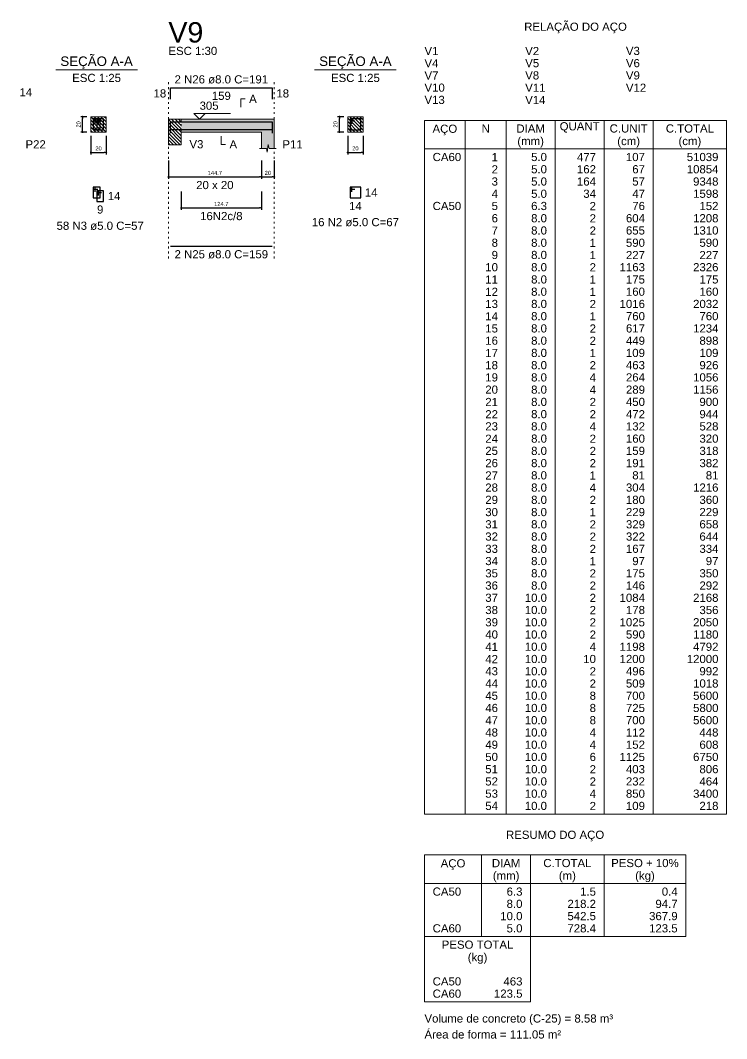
# Model space of a CAD drawing. Header units: millimetres. Extents: x 180 to 11148, y -1598 to 1045.
# Drawn here: x 2084.7 to 2121.4, y -9.3 to 43.6 of the extents above; entities that cross this region are included whole.
import ezdxf

# ---------------------------------------------------------------- set-up
doc = ezdxf.new("R2010")
doc.units = ezdxf.units.MM
doc.header["$MEASUREMENT"] = 0
doc.linetypes.add('DOT2', pattern=[3.175, 0, -3.175])
for name, color, linetype, lineweight in [('Descrição da armadura', 7, 'Continuous', 5), ('DT-Barras na forma', 2, 'Continuous', 30), ('DT-Barras no corte', 5, 'Continuous', 5), ('DT-Barras rebatidas', 2, 'Continuous', 30), ('DT-Cotas', 9, 'Continuous', 5), ('DT-Forma', 5, 'Continuous', 5), ('DT-Hachura forma vigas', 252, 'Continuous', 5), ('DT-Hachura intersecção vigas', 9, 'Continuous', 5), ('DT-Hachura seção vigas', 252, 'Continuous', 5), ('DT-Pontilhado', 9, 'DOT2', 5), ('DT-Relação do aço', 9, 'Continuous', 5), ('DT-Textos', 7, 'Continuous', 5), ('DT-Título', 3, 'Continuous', 20), ('Textos armaduras', 7, 'Continuous', 5)]:
    doc.layers.add(name, color=color, linetype=linetype, lineweight=lineweight)
doc.styles.add('Arial', font='arial.ttf')
doc.dimstyles.new('UM_25.000000', dxfattribs={"dimtxt": 0.18, "dimasz": 0.1, "dimexe": 0.1, "dimexo": 0.2, "dimgap": 0, "dimtad": 1, "dimtih": 1, "dimtoh": 1, "dimdec": 1, "dimlfac": 25, "dimzin": 0, "dimdsep": 46, "dimtxsty": 'Standard', "dimcen": 0.09, "dimdle": 0.1, "dimadec": 1, "dimazin": 2, "dimtfac": 1, "dimtdec": 4, "dimtofl": 0, "dimtmove": 0, "dimatfit": 3, "dimfxl": 1, "dimtolj": 1, "dimarcsym": 0})
doc.dimstyles.new('UM_30.000000', dxfattribs={"dimtxt": 0.18, "dimasz": 0.1, "dimexe": 0.1, "dimexo": 0.2, "dimgap": 0, "dimtad": 1, "dimtih": 1, "dimtoh": 1, "dimdec": 1, "dimlfac": 30, "dimzin": 0, "dimdsep": 46, "dimtxsty": 'Standard', "dimcen": 0.09, "dimdle": 0.1, "dimadec": 1, "dimazin": 2, "dimtfac": 1, "dimtdec": 4, "dimtofl": 0, "dimtmove": 0, "dimatfit": 3, "dimfxl": 1, "dimtolj": 1, "dimarcsym": 0})
pattern_1 = [(135, (1822.37998, -105.55233), (-0.08838835, -0.08838835), [])]

# ---------------------------------------------------------------- blocks, each defined once
blk = doc.blocks.new('_Dot')
at = {"color": 0, "linetype": 'ByBlock', "lineweight": -2}
blk.add_line((-0.5, 0), (-1, 0), dxfattribs=at)
at = {"color": 0, "linetype": 'ByBlock', "const_width": 0.5}
blk.add_lwpolyline([(-0.25, 0, 1), (0.25, 0, 1)], format="xyb", close=True, dxfattribs=at)
blk = doc.blocks.new('*D650')
at = {"layer": 'Defpoints', "color": 0, "transparency": 16777216}
for p in [(2087.975, 38.557), (2088.399, 38.557), (2088.399, 37.757)]:
    blk.add_point(p, dxfattribs=at)
at = {"layer": 'DT-Cotas', "color": 0, "lineweight": -2, "transparency": 16777216}
for p, q in [((2088.199, 38.557), (2087.875, 38.557)), ((2087.975, 37.857), (2087.975, 38.457)), ((2088.199, 37.757), (2087.875, 37.757))]:
    blk.add_line(p, q, dxfattribs=at)
at = {"layer": 'DT-Cotas', "color": 0, "lineweight": -2, "transparency": 16777216, "xscale": 0.1000000014901161, "yscale": 0.1000000014901161, "zscale": 0.1000000014901161}
for p, rotation in [((2087.975, 38.557), 90), ((2087.975, 37.757), 270)]:
    blk.add_blockref('_Dot', p, dxfattribs=dict(at, rotation=rotation))
at = {"layer": 'DT-Cotas', "transparency": 16777216, "insert": (2087.763, 38.157), "char_height": 0.2118, "attachment_point": 5, "rotation": 90, "style": 'Arial'}
blk.add_mtext('\\A1;20', dxfattribs=at)
blk = doc.blocks.new('*D651')
at = {"layer": 'Defpoints', "color": 0, "transparency": 16777216}
for p in [(2088.399, 37.757), (2089.199, 37.757), (2089.199, 36.698)]:
    blk.add_point(p, dxfattribs=at)
at = {"layer": 'DT-Cotas', "color": 0, "lineweight": -2, "transparency": 16777216}
for p, q in [((2088.399, 37.557), (2088.399, 36.598)), ((2089.199, 37.557), (2089.199, 36.598)), ((2088.499, 36.698), (2089.099, 36.698))]:
    blk.add_line(p, q, dxfattribs=at)
at = {"layer": 'DT-Cotas', "color": 0, "lineweight": -2, "transparency": 16777216, "xscale": 0.1000000014901161, "yscale": 0.1000000014901161, "zscale": 0.1000000014901161, "rotation": 180}
blk.add_blockref('_Dot', (2088.399, 36.698), dxfattribs=at)
at = {"layer": 'DT-Cotas', "color": 0, "lineweight": -2, "transparency": 16777216, "xscale": 0.1000000014901161, "yscale": 0.1000000014901161, "zscale": 0.1000000014901161}
blk.add_blockref('_Dot', (2089.199, 36.698), dxfattribs=at)
at = {"layer": 'DT-Cotas', "transparency": 16777216, "insert": (2088.799, 36.91), "char_height": 0.2118, "attachment_point": 5, "rotation": 0.0057, "style": 'Arial'}
blk.add_mtext('\\A1;20', dxfattribs=at)
blk = doc.blocks.new('*D672')
at = {"layer": 'Defpoints', "color": 0, "transparency": 16777216}
for p in [(2092.425, 36.486), (2097.247, 36.486), (2097.247, 35.427)]:
    blk.add_point(p, dxfattribs=at)
at = {"layer": 'DT-Cotas', "color": 0, "lineweight": -2, "transparency": 16777216}
for p, q in [((2092.425, 36.286), (2092.425, 35.327)), ((2097.247, 36.286), (2097.247, 35.327)), ((2092.525, 35.427), (2097.147, 35.427))]:
    blk.add_line(p, q, dxfattribs=at)
at = {"layer": 'DT-Cotas', "color": 0, "lineweight": -2, "transparency": 16777216, "xscale": 0.1000000014901161, "yscale": 0.1000000014901161, "zscale": 0.1000000014901161, "rotation": 180}
blk.add_blockref('_Dot', (2092.425, 35.427), dxfattribs=at)
at = {"layer": 'DT-Cotas', "color": 0, "lineweight": -2, "transparency": 16777216, "xscale": 0.1000000014901161, "yscale": 0.1000000014901161, "zscale": 0.1000000014901161}
blk.add_blockref('_Dot', (2097.247, 35.427), dxfattribs=at)
at = {"layer": 'DT-Cotas', "transparency": 16777216, "insert": (2094.836, 35.639), "char_height": 0.2118, "attachment_point": 5, "rotation": 0.0057, "style": 'Arial'}
blk.add_mtext('\\A1;144.7', dxfattribs=at)
blk = doc.blocks.new('*D673')
at = {"layer": 'Defpoints', "color": 0, "transparency": 16777216}
for p in [(2097.247, 36.486), (2097.914, 36.486), (2097.914, 35.427)]:
    blk.add_point(p, dxfattribs=at)
at = {"layer": 'DT-Cotas', "color": 0, "lineweight": -2, "transparency": 16777216}
for p, q in [((2097.247, 36.286), (2097.247, 35.327)), ((2097.914, 36.286), (2097.914, 35.327)), ((2097.347, 35.427), (2097.814, 35.427))]:
    blk.add_line(p, q, dxfattribs=at)
at = {"layer": 'DT-Cotas', "color": 0, "lineweight": -2, "transparency": 16777216, "xscale": 0.1000000014901161, "yscale": 0.1000000014901161, "zscale": 0.1000000014901161, "rotation": 180}
blk.add_blockref('_Dot', (2097.247, 35.427), dxfattribs=at)
at = {"layer": 'DT-Cotas', "color": 0, "lineweight": -2, "transparency": 16777216, "xscale": 0.1000000014901161, "yscale": 0.1000000014901161, "zscale": 0.1000000014901161}
blk.add_blockref('_Dot', (2097.914, 35.427), dxfattribs=at)
at = {"layer": 'DT-Cotas', "transparency": 16777216, "insert": (2097.58, 35.639), "char_height": 0.2118, "attachment_point": 5, "rotation": 0.0057, "style": 'Arial'}
blk.add_mtext('\\A1;20', dxfattribs=at)
blk = doc.blocks.new('*D674')
at = {"layer": 'Defpoints', "color": 0, "transparency": 16777216}
for p in [(2093.091, 34.877), (2097.247, 34.877), (2097.247, 33.818)]:
    blk.add_point(p, dxfattribs=at)
at = {"layer": 'DT-Cotas', "color": 0, "lineweight": -2, "transparency": 16777216}
for p, q in [((2093.091, 34.677), (2093.091, 33.718)), ((2097.247, 34.677), (2097.247, 33.718)), ((2093.191, 33.818), (2097.147, 33.818))]:
    blk.add_line(p, q, dxfattribs=at)
at = {"layer": 'DT-Cotas', "color": 0, "lineweight": -2, "transparency": 16777216, "xscale": 0.1000000014901161, "yscale": 0.1000000014901161, "zscale": 0.1000000014901161, "rotation": 180}
blk.add_blockref('_Dot', (2093.091, 33.818), dxfattribs=at)
at = {"layer": 'DT-Cotas', "color": 0, "lineweight": -2, "transparency": 16777216, "xscale": 0.1000000014901161, "yscale": 0.1000000014901161, "zscale": 0.1000000014901161}
blk.add_blockref('_Dot', (2097.247, 33.818), dxfattribs=at)
at = {"layer": 'DT-Cotas', "transparency": 16777216, "insert": (2095.169, 34.03), "char_height": 0.2118, "attachment_point": 5, "rotation": 0.0057, "style": 'Arial'}
blk.add_mtext('\\A1;124.7', dxfattribs=at)
blk = doc.blocks.new('*D675')
at = {"layer": 'Defpoints', "color": 0, "transparency": 16777216}
for p in [(2101.3, 38.557), (2101.724, 38.557), (2101.724, 37.757)]:
    blk.add_point(p, dxfattribs=at)
at = {"layer": 'DT-Cotas', "color": 0, "lineweight": -2, "transparency": 16777216}
for p, q in [((2101.524, 38.557), (2101.2, 38.557)), ((2101.3, 37.857), (2101.3, 38.457)), ((2101.524, 37.757), (2101.2, 37.757))]:
    blk.add_line(p, q, dxfattribs=at)
at = {"layer": 'DT-Cotas', "color": 0, "lineweight": -2, "transparency": 16777216, "xscale": 0.1000000014901161, "yscale": 0.1000000014901161, "zscale": 0.1000000014901161}
for p, rotation in [((2101.3, 38.557), 90), ((2101.3, 37.757), 270)]:
    blk.add_blockref('_Dot', p, dxfattribs=dict(at, rotation=rotation))
at = {"layer": 'DT-Cotas', "transparency": 16777216, "insert": (2101.088, 38.157), "char_height": 0.2118, "attachment_point": 5, "rotation": 90, "style": 'Arial'}
blk.add_mtext('\\A1;20', dxfattribs=at)
blk = doc.blocks.new('*D676')
at = {"layer": 'Defpoints', "color": 0, "transparency": 16777216}
for p in [(2101.724, 37.757), (2102.524, 37.757), (2102.524, 36.698)]:
    blk.add_point(p, dxfattribs=at)
at = {"layer": 'DT-Cotas', "color": 0, "lineweight": -2, "transparency": 16777216}
for p, q in [((2101.724, 37.557), (2101.724, 36.598)), ((2102.524, 37.557), (2102.524, 36.598)), ((2101.824, 36.698), (2102.424, 36.698))]:
    blk.add_line(p, q, dxfattribs=at)
at = {"layer": 'DT-Cotas', "color": 0, "lineweight": -2, "transparency": 16777216, "xscale": 0.1000000014901161, "yscale": 0.1000000014901161, "zscale": 0.1000000014901161, "rotation": 180}
blk.add_blockref('_Dot', (2101.724, 36.698), dxfattribs=at)
at = {"layer": 'DT-Cotas', "color": 0, "lineweight": -2, "transparency": 16777216, "xscale": 0.1000000014901161, "yscale": 0.1000000014901161, "zscale": 0.1000000014901161}
blk.add_blockref('_Dot', (2102.524, 36.698), dxfattribs=at)
at = {"layer": 'DT-Cotas', "transparency": 16777216, "insert": (2102.124, 36.91), "char_height": 0.2118, "attachment_point": 5, "rotation": 0.0057, "style": 'Arial'}
blk.add_mtext('\\A1;20', dxfattribs=at)

msp = doc.modelspace()

# ---------------------------------------------------------------- hatches: boundary and pattern name
at = {"layer": 'DT-Hachura forma vigas', "linetype": 'Continuous'}
msp.add_hatch(color=256, dxfattribs=at).paths.add_polyline_path([(2097.9136, 36.9099), (2097.9136, 37.7572), (2097.9136, 38.4239), (2097.2469, 38.4239), (2093.0913, 38.4239), (2093.0913, 37.7572), (2097.2469, 37.7572), (2097.2469, 36.9099), (2097.5053, 36.9099), (2097.5553, 36.7099), (2097.6053, 37.1099), (2097.6553, 36.9099), (2097.9136, 36.9099)])
at = {"layer": 'DT-Hachura intersecção vigas', "linetype": 'Continuous'}
h = msp.add_hatch(dxfattribs=at)
h.set_pattern_fill('ANSI31', color=256, angle=90, style=0)
h.set_pattern_definition(pattern_1)
h.paths.add_polyline_path([(2092.4246, 37.0905), (2093.0913, 37.0905), (2093.0913, 37.7572), (2093.0913, 38.4239), (2092.4246, 38.4239), (2092.4246, 37.7572), (2092.4246, 37.0905)])
at = {"layer": 'DT-Hachura seção vigas', "linetype": 'Continuous'}
h = msp.add_hatch(dxfattribs=at)
h.set_pattern_fill('ANSI31', color=256, angle=90, style=0)
h.set_pattern_definition(pattern_1)
h.paths.add_polyline_path([(2088.3988, 37.7572), (2088.3988, 37.7572), (2089.1988, 37.7572), (2089.1988, 38.5572), (2088.3988, 38.5572), (2088.3988, 37.7572)])
h = msp.add_hatch(dxfattribs=at)
h.set_pattern_fill('ANSI31', color=256, angle=90, style=0)
h.set_pattern_definition(pattern_1)
h.paths.add_polyline_path([(2101.7238, 37.7572), (2101.7238, 37.7572), (2102.5238, 37.7572), (2102.5238, 38.5572), (2101.7238, 38.5572), (2101.7238, 37.7572)])

# ---------------------------------------------------------------- linework, layer by layer
at = {"layer": 'DT-Barras na forma'}
for p, q in [((2088.6188, 38.4372), (2088.5188, 38.4372)), ((2088.5188, 38.4372), (2088.5188, 37.8772)), ((2088.8788, 38.4372), (2088.5188, 38.4372)), ((2088.5188, 38.4372), (2088.5188, 38.3372)), ((2088.5188, 38.3372), (2088.7688, 38.3372)), ((2088.6188, 38.1872), (2088.6188, 38.4372)), ((2088.8055, 38.4372), (2088.7055, 38.4372)), ((2088.7055, 38.4372), (2088.7055, 37.8772)), ((2089.0655, 38.4372), (2088.7055, 38.4372)), ((2088.7055, 38.4372), (2088.7055, 38.3372)), ((2088.7055, 38.3372), (2088.9555, 38.3372)), ((2088.8055, 38.1872), (2088.8055, 38.4372)), ((2088.8788, 37.8772), (2088.8788, 38.4372)), ((2089.0655, 37.8772), (2089.0655, 38.4372)), ((2101.9438, 38.4372), (2101.8438, 38.4372)), ((2101.8438, 38.4372), (2101.8438, 37.8772)), ((2102.4038, 38.4372), (2101.8438, 38.4372)), ((2101.8438, 38.4372), (2101.8438, 38.3372)), ((2101.8438, 38.3372), (2102.0938, 38.3372)), ((2101.9438, 38.1872), (2101.9438, 38.4372)), ((2102.4038, 37.8772), (2102.4038, 38.4372)), ((2088.5188, 37.8772), (2088.8788, 37.8772)), ((2088.7055, 37.8772), (2089.0655, 37.8772)), ((2101.8438, 37.8772), (2102.4038, 37.8772))]:
    msp.add_line(p, q, dxfattribs=at)
for points in [[(2092.5246, 37.6944), (2092.5246, 38.2939), (2097.8136, 38.2939), (2097.8136, 37.6944)], [(2092.5246, 37.8872), (2097.8136, 37.8872)]]:
    msp.add_lwpolyline(points, dxfattribs=at)
at = {"layer": 'DT-Barras no corte'}
for centre in [(2088.5548, 38.4012), (2088.6372, 38.4012), (2088.8172, 38.4012), (2089.0428, 38.4012), (2101.8798, 38.4012), (2102.3678, 38.4012), (2088.5548, 37.9132), (2088.6372, 37.9132), (2088.8172, 37.9132), (2089.0428, 37.9132), (2101.8798, 37.9132), (2102.3678, 37.9132)]:
    msp.add_circle(centre, 0.016, dxfattribs=at)
at = {"layer": 'DT-Barras rebatidas'}
for p, q in [((2092.5246, 39.4594), (2092.5246, 40.0589)), ((2092.5246, 40.0589), (2097.8136, 40.0589)), ((2097.8136, 40.0589), (2097.8136, 39.4594)), ((2088.6188, 34.9038), (2088.5188, 34.9038)), ((2088.5188, 34.9038), (2088.5188, 34.3438)), ((2088.8788, 34.9038), (2088.5188, 34.9038)), ((2088.5188, 34.9038), (2088.5188, 34.8038)), ((2088.6188, 34.6538), (2088.6188, 34.9038)), ((2088.8788, 34.3438), (2088.8788, 34.9038)), ((2101.9438, 34.9038), (2101.8438, 34.9038)), ((2101.8438, 34.9038), (2101.8438, 34.3438)), ((2102.4038, 34.9038), (2101.8438, 34.9038)), ((2101.8438, 34.9038), (2101.8438, 34.8038)), ((2101.9438, 34.6538), (2101.9438, 34.9038)), ((2102.4038, 34.3438), (2102.4038, 34.9038)), ((2088.5188, 34.8038), (2088.7688, 34.8038)), ((2088.8055, 34.7171), (2088.7055, 34.7171)), ((2088.7055, 34.7171), (2088.7055, 34.1571)), ((2089.0655, 34.7171), (2088.7055, 34.7171)), ((2088.7055, 34.7171), (2088.7055, 34.6171)), ((2088.7055, 34.6171), (2088.9555, 34.6171)), ((2088.8055, 34.4671), (2088.8055, 34.7171)), ((2089.0655, 34.1571), (2089.0655, 34.7171)), ((2101.8438, 34.8038), (2102.0938, 34.8038)), ((2088.5188, 34.3438), (2088.8788, 34.3438)), ((2088.7055, 34.1571), (2089.0655, 34.1571)), ((2101.8438, 34.3438), (2102.4038, 34.3438)), ((2092.5246, 31.8297), (2097.8136, 31.8297))]:
    msp.add_line(p, q, dxfattribs=at)
at = {"layer": 'DT-Forma'}
for p, q in [((2089.1988, 38.5572), (2088.3988, 38.5572)), ((2088.3988, 38.5572), (2088.3988, 38.5572)), ((2088.3988, 38.5572), (2088.3988, 37.7572)), ((2089.1988, 37.7572), (2089.1988, 38.5572)), ((2089.1988, 38.5572), (2089.1988, 38.5572)), ((2092.4246, 38.4239), (2093.0913, 38.4239)), ((2093.0913, 38.4239), (2097.2469, 38.4239)), ((2097.2469, 38.4239), (2097.9136, 38.4239)), ((2102.5238, 38.5572), (2101.7238, 38.5572)), ((2101.7238, 38.5572), (2101.7238, 38.5572)), ((2101.7238, 38.5572), (2101.7238, 37.7572)), ((2102.5238, 37.7572), (2102.5238, 38.5572)), ((2102.5238, 38.5572), (2102.5238, 38.5572)), ((2088.3988, 37.7572), (2089.1988, 37.7572)), ((2088.3988, 37.7572), (2088.3988, 37.7572)), ((2089.1988, 37.7572), (2089.1988, 37.7572)), ((2092.4246, 37.7572), (2092.4246, 37.0905)), ((2093.0913, 37.0905), (2093.0913, 37.7572)), ((2093.0913, 37.7572), (2097.2469, 37.7572)), ((2097.2469, 37.7572), (2097.2469, 36.91)), ((2097.9136, 36.91), (2097.9136, 37.7572)), ((2101.7238, 37.7572), (2102.5238, 37.7572)), ((2101.7238, 37.7572), (2101.7238, 37.7572)), ((2102.5238, 37.7572), (2102.5238, 37.7572)), ((2092.4246, 37.0905), (2093.0913, 37.0905)), ((2097.5553, 36.71), (2097.6053, 37.11)), ((2097.6053, 37.11), (2097.6553, 36.91)), ((2097.1469, 36.91), (2097.5053, 36.91)), ((2097.5053, 36.91), (2097.5553, 36.71)), ((2097.6553, 36.91), (2098.0136, 36.91))]:
    msp.add_line(p, q, dxfattribs=at)
at = {"layer": 'DT-Forma', "linetype": 'Continuous'}
for p, q in [((2092.4246, 37.7572), (2092.4246, 38.4239)), ((2097.9136, 38.4239), (2097.9136, 37.7572))]:
    msp.add_line(p, q, dxfattribs=at)
at = {"layer": 'DT-Pontilhado', "ltscale": 0.05}
for p, q in [((2092.4246, 31.1943), (2092.4246, 40.4825)), ((2097.9136, 31.1943), (2097.9136, 40.4825)), ((2093.0913, 38.4239), (2093.0913, 37.7572))]:
    msp.add_line(p, q, dxfattribs=at)
at = {"layer": 'DT-Relação do aço', "linetype": 'Continuous'}
for p, q in [((2105.7068, 38.3645), (2121.38, 38.3645)), ((2105.7068, 38.3645), (2105.7068, 2.3585)), ((2107.8248, 38.3645), (2107.8248, 2.3585)), ((2109.9428, 38.3645), (2109.9428, 2.3585)), ((2112.4844, 38.3645), (2112.4844, 2.3585)), ((2115.026, 38.3645), (2115.026, 2.3585)), ((2117.5676, 38.3645), (2117.5676, 2.3585)), ((2121.38, 38.3645), (2121.38, 2.3585)), ((2105.7068, 36.8819), (2121.38, 36.8819)), ((2105.7068, 2.3585), (2121.38, 2.3585)), ((2105.7068, 0.2405), (2105.7068, -3.9955)), ((2105.7068, 0.2405), (2119.262, 0.2405)), ((2108.672, 0.2405), (2108.672, -3.9955)), ((2111.2136, 0.2405), (2111.2136, -3.9955)), ((2115.026, 0.2405), (2115.026, -3.9955)), ((2119.262, 0.2405), (2119.262, -3.9955)), ((2105.7068, -1.2421), (2119.262, -1.2421)), ((2105.7068, -3.9955), (2119.262, -3.9955)), ((2105.7068, -3.9955), (2105.7068, -7.3843)), ((2111.2136, -7.3843), (2111.2136, -3.9955)), ((2105.7068, -7.3843), (2111.2136, -7.3843))]:
    msp.add_line(p, q, dxfattribs=at)
at = {"layer": 'DT-Textos'}
for p, q in [((2086.5808, 40.987), (2090.8168, 40.987)), ((2100.0058, 40.987), (2104.2418, 40.987))]:
    msp.add_line(p, q, dxfattribs=at)
for points in [[(2096.1879, 39.0593), (2096.1879, 39.4829), (2096.3997, 39.4829)], [(2094.338, 38.7204), (2094.0414, 38.4239), (2093.7449, 38.7204), (2095.6511, 38.7204)], [(2095.1691, 37.5454), (2095.1691, 37.1218), (2095.3809, 37.1218)]]:
    msp.add_lwpolyline(points, dxfattribs=at)

# ---------------------------------------------------------------- texts
at = {"layer": 'Descrição da armadura', "linetype": 'Continuous', "char_height": 0.4236, "attachment_point": 8, "line_spacing_factor": 0.798, "style": 'Arial'}
for s, insert, width in [('2 N26 ø8.0 C=191', (2095.1691, 40.2707), 9.7294), ('16N2c/8', (2095.1691, 33.1823), 4.419452), ('2 N25 ø8.0 C=159', (2095.1691, 31.1943), 9.7294)]:
    msp.add_mtext(s, dxfattribs=dict(at, insert=insert, width=width))
at = {"layer": 'Descrição da armadura', "color": 7, "linetype": 'Continuous', "char_height": 0.4236, "width": 9.069495, "attachment_point": 8, "line_spacing_factor": 0.798, "style": 'Arial'}
for s, insert in [('16 N2 ø5.0 C=67', (2102.1238, 32.8612)), ('58 N3 ø5.0 C=57', (2088.8855, 32.6745))]:
    msp.add_mtext(s, dxfattribs=dict(at, insert=insert))
at = {"layer": 'DT-Relação do aço', "linetype": 'Continuous', "char_height": 0.4236, "line_spacing_factor": 0.798, "style": 'Arial'}
for s, insert, width, attachment_point in [('RELAÇÃO DO AÇO', (2113.543, 42.8847), 10.681309, 8), ('V1', (2105.7068, 41.7533), 1.451328, 7), ('V2', (2110.9312, 41.7533), 1.451328, 7), ('V3', (2116.1556, 41.7533), 1.451328, 7), ('V4', (2105.7068, 41.1179), 1.451328, 7), ('V5', (2110.9312, 41.1179), 1.451328, 7), ('V6', (2116.1556, 41.1179), 1.451328, 7), ('V7', (2105.7068, 40.4825), 1.451328, 7), ('V8', (2110.9312, 40.4825), 1.451328, 7), ('V9', (2116.1556, 40.4825), 1.451328, 7), ('V10', (2105.7068, 39.8471), 2.111233, 7), ('V11', (2110.9312, 39.8471), 2.111233, 7), ('V12', (2116.1556, 39.8471), 2.111233, 7), ('V13', (2105.7068, 39.2117), 2.111233, 7), ('V14', (2110.9312, 39.2117), 2.111233, 7), ('AÇO', (2106.766, 37.5897), 2.571255, 8), ('N', (2108.8838, 37.7291), 0.856892, 8), ('DIAM', (2111.2136, 37.7291), 2.966387, 8), ('QUANT', (2113.7552, 37.7291), 4.152941, 8), ('C.UNIT', (2116.2968, 37.7291), 3.954796, 8), ('C.TOTAL', (2119.4738, 37.7291), 5.010412, 8), ('(mm)', (2111.214, 36.9537), 2.767082, 8), ('(cm)', (2116.297, 36.9537), 2.37195, 8), ('(cm)', (2119.474, 36.9537), 2.37195, 8), ('RESUMO DO AÇO', (2112.484, 0.9477), 10.218391, 8), ('AÇO', (2107.189, -0.5343), 2.571255, 8), ('DIAM', (2109.9428, -0.3949), 2.966387, 8), ('C.TOTAL', (2113.1198, -0.3949), 5.010412, 8), ('PESO + 10%', (2117.144, -0.3949), 7.024311, 8), ('(mm)', (2109.943, -1.1703), 2.767082, 8), ('(m)', (2113.12, -1.1703), 1.778673, 8), ('(kg)', (2117.144, -1.1703), 2.043446, 8), ('CA50', (2106.1304, -1.8775), 2.968125, 7), ('6.3', (2110.79, -1.8775), 1.649473, 9), ('1.5', (2114.6024, -1.8775), 1.649473, 9), ('0.4', (2118.8384, -1.8775), 1.649473, 9), ('8.0', (2110.79, -2.5129), 1.649473, 9), ('218.2', (2114.6024, -2.5129), 2.969283, 9), ('94.7', (2118.8384, -2.5129), 2.309378, 9), ('10.0', (2110.79, -3.1483), 2.309378, 9), ('542.5', (2114.6024, -3.1483), 2.969283, 9), ('367.9', (2118.8384, -3.1483), 2.969283, 9), ('CA60', (2106.1304, -3.7837), 2.968125, 7), ('5.0', (2110.79, -3.7837), 1.649473, 9), ('728.4', (2114.6024, -3.7837), 2.969283, 9), ('123.5', (2118.8384, -3.7837), 2.969283, 9), ('PESO TOTAL', (2108.4602, -4.6309), 7.450729, 8), ('(kg)', (2108.46, -5.4063), 2.043446, 8), ('CA50', (2106.1304, -6.5371), 2.968125, 7), ('463', (2110.79, -6.5371), 1.979715, 9), ('CA60', (2106.1304, -7.1725), 2.968125, 7), ('123.5', (2110.79, -7.1725), 2.969283, 9), ('Volume de concreto (C-25) = 8.58 m³', (2105.707, -8.5833), 19.619866, 7), ('Área de forma = 111.05 m²', (2105.7068, -9.2905), 14.213163, 7)]:
    msp.add_mtext(s, dxfattribs=dict(at, insert=insert, width=width, attachment_point=attachment_point))
at = {"layer": 'DT-Relação do aço', "color": 9, "linetype": 'Continuous', "char_height": 0.4236, "line_spacing_factor": 0.798, "style": 'Arial'}
for s, insert, width, attachment_point in [('CA60', (2106.1304, 36.2465), 2.968125, 7), ('1', (2109.5192, 36.2465), 0.659905, 9), ('5.0', (2112.0608, 36.2465), 1.649473, 9), ('477', (2114.6024, 36.2465), 1.979715, 9), ('107', (2117.144, 36.2465), 1.979715, 9), ('51039', (2120.9564, 36.2465), 3.299526, 9), ('2', (2109.5192, 35.6111), 0.659905, 9), ('5.0', (2112.0608, 35.6111), 1.649473, 9), ('162', (2114.6024, 35.6111), 1.979715, 9), ('67', (2117.144, 35.6111), 1.31981, 9), ('10854', (2120.9564, 35.6111), 3.299526, 9), ('3', (2109.5192, 34.9757), 0.659905, 9), ('5.0', (2112.0608, 34.9757), 1.649473, 9), ('164', (2114.6024, 34.9757), 1.979715, 9), ('9348', (2120.9564, 34.9757), 2.639621, 9), ('57', (2117.144, 34.9757), 1.31981, 9), ('4', (2109.5192, 34.3403), 0.659905, 9), ('5.0', (2112.0608, 34.3403), 1.649473, 9), ('34', (2114.6024, 34.3403), 1.31981, 9), ('47', (2117.144, 34.3403), 1.31981, 9), ('1598', (2120.9564, 34.3403), 2.639621, 9), ('CA50', (2106.1304, 33.7049), 2.968125, 7), ('5', (2109.5192, 33.7049), 0.659905, 9), ('6.3', (2112.0608, 33.7049), 1.649473, 9), ('2', (2114.6024, 33.7049), 0.659905, 9), ('76', (2117.144, 33.7049), 1.31981, 9), ('152', (2120.9564, 33.7049), 1.979715, 9), ('6', (2109.5192, 33.0695), 0.659905, 9), ('8.0', (2112.0608, 33.0695), 1.649473, 9), ('2', (2114.6024, 33.0695), 0.659905, 9), ('604', (2117.144, 33.0695), 1.979715, 9), ('1208', (2120.9564, 33.0695), 2.639621, 9), ('7', (2109.5192, 32.4341), 0.659905, 9), ('8.0', (2112.0608, 32.4341), 1.649473, 9), ('2', (2114.6024, 32.4341), 0.659905, 9), ('655', (2117.144, 32.4341), 1.979715, 9), ('1310', (2120.9564, 32.4341), 2.639621, 9), ('8', (2109.5192, 31.7987), 0.659905, 9), ('8.0', (2112.0608, 31.7987), 1.649473, 9), ('1', (2114.6024, 31.7987), 0.659905, 9), ('590', (2117.144, 31.7987), 1.979715, 9), ('590', (2120.9564, 31.7987), 1.979715, 9), ('9', (2109.5192, 31.1633), 0.659905, 9), ('8.0', (2112.0608, 31.1633), 1.649473, 9), ('1', (2114.6024, 31.1633), 0.659905, 9), ('227', (2117.144, 31.1633), 1.979715, 9), ('227', (2120.9564, 31.1633), 1.979715, 9), ('10', (2109.5192, 30.5279), 1.31981, 9), ('8.0', (2112.0608, 30.5279), 1.649473, 9), ('2', (2114.6024, 30.5279), 0.659905, 9), ('1163', (2117.144, 30.5279), 2.639621, 9), ('2326', (2120.9564, 30.5279), 2.639621, 9), ('11', (2109.5192, 29.8925), 1.31981, 9), ('8.0', (2112.0608, 29.8925), 1.649473, 9), ('1', (2114.6024, 29.8925), 0.659905, 9), ('175', (2117.144, 29.8925), 1.979715, 9), ('175', (2120.9564, 29.8925), 1.979715, 9), ('12', (2109.5192, 29.2571), 1.31981, 9), ('8.0', (2112.0608, 29.2571), 1.649473, 9), ('1', (2114.6024, 29.2571), 0.659905, 9), ('160', (2117.144, 29.2571), 1.979715, 9), ('160', (2120.9564, 29.2571), 1.979715, 9), ('13', (2109.5192, 28.6217), 1.31981, 9), ('8.0', (2112.0608, 28.6217), 1.649473, 9), ('2', (2114.6024, 28.6217), 0.659905, 9), ('1016', (2117.144, 28.6217), 2.639621, 9), ('2032', (2120.9564, 28.6217), 2.639621, 9), ('14', (2109.5192, 27.9863), 1.31981, 9), ('8.0', (2112.0608, 27.9863), 1.649473, 9), ('1', (2114.6024, 27.9863), 0.659905, 9), ('760', (2117.144, 27.9863), 1.979715, 9), ('760', (2120.9564, 27.9863), 1.979715, 9), ('15', (2109.5192, 27.3509), 1.31981, 9), ('8.0', (2112.0608, 27.3509), 1.649473, 9), ('2', (2114.6024, 27.3509), 0.659905, 9), ('617', (2117.144, 27.3509), 1.979715, 9), ('1234', (2120.9564, 27.3509), 2.639621, 9), ('16', (2109.5192, 26.7155), 1.31981, 9), ('8.0', (2112.0608, 26.7155), 1.649473, 9), ('2', (2114.6024, 26.7155), 0.659905, 9), ('449', (2117.144, 26.7155), 1.979715, 9), ('898', (2120.9564, 26.7155), 1.979715, 9), ('17', (2109.5192, 26.0801), 1.31981, 9), ('8.0', (2112.0608, 26.0801), 1.649473, 9), ('1', (2114.6024, 26.0801), 0.659905, 9), ('109', (2117.144, 26.0801), 1.979715, 9), ('109', (2120.9564, 26.0801), 1.979715, 9), ('18', (2109.5192, 25.4447), 1.31981, 9), ('8.0', (2112.0608, 25.4447), 1.649473, 9), ('2', (2114.6024, 25.4447), 0.659905, 9), ('463', (2117.144, 25.4447), 1.979715, 9), ('926', (2120.9564, 25.4447), 1.979715, 9), ('19', (2109.5192, 24.8093), 1.31981, 9), ('8.0', (2112.0608, 24.8093), 1.649473, 9), ('4', (2114.6024, 24.8093), 0.659905, 9), ('264', (2117.144, 24.8093), 1.979715, 9), ('1056', (2120.9564, 24.8093), 2.639621, 9), ('20', (2109.5192, 24.1739), 1.31981, 9), ('8.0', (2112.0608, 24.1739), 1.649473, 9), ('4', (2114.6024, 24.1739), 0.659905, 9), ('289', (2117.144, 24.1739), 1.979715, 9), ('1156', (2120.9564, 24.1739), 2.639621, 9), ('21', (2109.5192, 23.5385), 1.31981, 9), ('8.0', (2112.0608, 23.5385), 1.649473, 9), ('2', (2114.6024, 23.5385), 0.659905, 9), ('450', (2117.144, 23.5385), 1.979715, 9), ('900', (2120.9564, 23.5385), 1.979715, 9), ('22', (2109.5192, 22.9031), 1.31981, 9), ('8.0', (2112.0608, 22.9031), 1.649473, 9), ('2', (2114.6024, 22.9031), 0.659905, 9), ('472', (2117.144, 22.9031), 1.979715, 9), ('944', (2120.9564, 22.9031), 1.979715, 9), ('23', (2109.5192, 22.2677), 1.31981, 9), ('8.0', (2112.0608, 22.2677), 1.649473, 9), ('4', (2114.6024, 22.2677), 0.659905, 9), ('132', (2117.144, 22.2677), 1.979715, 9), ('528', (2120.9564, 22.2677), 1.979715, 9), ('24', (2109.5192, 21.6323), 1.31981, 9), ('8.0', (2112.0608, 21.6323), 1.649473, 9), ('2', (2114.6024, 21.6323), 0.659905, 9), ('160', (2117.144, 21.6323), 1.979715, 9), ('320', (2120.9564, 21.6323), 1.979715, 9), ('25', (2109.5192, 20.9969), 1.31981, 9), ('8.0', (2112.0608, 20.9969), 1.649473, 9), ('2', (2114.6024, 20.9969), 0.659905, 9), ('159', (2117.144, 20.9969), 1.979715, 9), ('318', (2120.9564, 20.9969), 1.979715, 9), ('26', (2109.5192, 20.3615), 1.31981, 9), ('8.0', (2112.0608, 20.3615), 1.649473, 9), ('2', (2114.6024, 20.3615), 0.659905, 9), ('191', (2117.144, 20.3615), 1.979715, 9), ('382', (2120.9564, 20.3615), 1.979715, 9), ('27', (2109.5192, 19.7261), 1.31981, 9), ('8.0', (2112.0608, 19.7261), 1.649473, 9), ('1', (2114.6024, 19.7261), 0.659905, 9), ('81', (2117.144, 19.7261), 1.31981, 9), ('81', (2120.9564, 19.7261), 1.31981, 9), ('28', (2109.5192, 19.0907), 1.31981, 9), ('8.0', (2112.0608, 19.0907), 1.649473, 9), ('4', (2114.6024, 19.0907), 0.659905, 9), ('304', (2117.144, 19.0907), 1.979715, 9), ('1216', (2120.9564, 19.0907), 2.639621, 9), ('29', (2109.5192, 18.4553), 1.31981, 9), ('8.0', (2112.0608, 18.4553), 1.649473, 9), ('2', (2114.6024, 18.4553), 0.659905, 9), ('180', (2117.144, 18.4553), 1.979715, 9), ('360', (2120.9564, 18.4553), 1.979715, 9), ('30', (2109.5192, 17.8199), 1.31981, 9), ('8.0', (2112.0608, 17.8199), 1.649473, 9), ('1', (2114.6024, 17.8199), 0.659905, 9), ('229', (2117.144, 17.8199), 1.979715, 9), ('229', (2120.9564, 17.8199), 1.979715, 9), ('31', (2109.5192, 17.1845), 1.31981, 9), ('8.0', (2112.0608, 17.1845), 1.649473, 9), ('2', (2114.6024, 17.1845), 0.659905, 9), ('329', (2117.144, 17.1845), 1.979715, 9), ('658', (2120.9564, 17.1845), 1.979715, 9), ('32', (2109.5192, 16.5491), 1.31981, 9), ('8.0', (2112.0608, 16.5491), 1.649473, 9), ('2', (2114.6024, 16.5491), 0.659905, 9), ('322', (2117.144, 16.5491), 1.979715, 9), ('644', (2120.9564, 16.5491), 1.979715, 9), ('33', (2109.5192, 15.9137), 1.31981, 9), ('8.0', (2112.0608, 15.9137), 1.649473, 9), ('2', (2114.6024, 15.9137), 0.659905, 9), ('167', (2117.144, 15.9137), 1.979715, 9), ('334', (2120.9564, 15.9137), 1.979715, 9), ('34', (2109.5192, 15.2783), 1.31981, 9), ('8.0', (2112.0608, 15.2783), 1.649473, 9), ('1', (2114.6024, 15.2783), 0.659905, 9), ('97', (2117.144, 15.2783), 1.31981, 9), ('97', (2120.9564, 15.2783), 1.31981, 9), ('35', (2109.5192, 14.6429), 1.31981, 9), ('8.0', (2112.0608, 14.6429), 1.649473, 9), ('2', (2114.6024, 14.6429), 0.659905, 9), ('175', (2117.144, 14.6429), 1.979715, 9), ('350', (2120.9564, 14.6429), 1.979715, 9), ('36', (2109.5192, 14.0075), 1.31981, 9), ('8.0', (2112.0608, 14.0075), 1.649473, 9), ('2', (2114.6024, 14.0075), 0.659905, 9), ('146', (2117.144, 14.0075), 1.979715, 9), ('292', (2120.9564, 14.0075), 1.979715, 9), ('37', (2109.5192, 13.3721), 1.31981, 9), ('10.0', (2112.0608, 13.3721), 2.309378, 9), ('2', (2114.6024, 13.3721), 0.659905, 9), ('1084', (2117.144, 13.3721), 2.639621, 9), ('2168', (2120.9564, 13.3721), 2.639621, 9), ('38', (2109.5192, 12.7367), 1.31981, 9), ('10.0', (2112.0608, 12.7367), 2.309378, 9), ('2', (2114.6024, 12.7367), 0.659905, 9), ('178', (2117.144, 12.7367), 1.979715, 9), ('356', (2120.9564, 12.7367), 1.979715, 9), ('39', (2109.5192, 12.1013), 1.31981, 9), ('10.0', (2112.0608, 12.1013), 2.309378, 9), ('2', (2114.6024, 12.1013), 0.659905, 9), ('1025', (2117.144, 12.1013), 2.639621, 9), ('2050', (2120.9564, 12.1013), 2.639621, 9), ('40', (2109.5192, 11.4659), 1.31981, 9), ('10.0', (2112.0608, 11.4659), 2.309378, 9), ('2', (2114.6024, 11.4659), 0.659905, 9), ('590', (2117.144, 11.4659), 1.979715, 9), ('1180', (2120.9564, 11.4659), 2.639621, 9), ('41', (2109.5192, 10.8305), 1.31981, 9), ('10.0', (2112.0608, 10.8305), 2.309378, 9), ('4', (2114.6024, 10.8305), 0.659905, 9), ('1198', (2117.144, 10.8305), 2.639621, 9), ('4792', (2120.9564, 10.8305), 2.639621, 9), ('42', (2109.5192, 10.1951), 1.31981, 9), ('10.0', (2112.0608, 10.1951), 2.309378, 9), ('10', (2114.6024, 10.1951), 1.31981, 9), ('1200', (2117.144, 10.1951), 2.639621, 9), ('12000', (2120.9564, 10.1951), 3.299526, 9), ('43', (2109.5192, 9.5597), 1.31981, 9), ('10.0', (2112.0608, 9.5597), 2.309378, 9), ('2', (2114.6024, 9.5597), 0.659905, 9), ('496', (2117.144, 9.5597), 1.979715, 9), ('992', (2120.9564, 9.5597), 1.979715, 9), ('44', (2109.5192, 8.9243), 1.31981, 9), ('10.0', (2112.0608, 8.9243), 2.309378, 9), ('2', (2114.6024, 8.9243), 0.659905, 9), ('509', (2117.144, 8.9243), 1.979715, 9), ('1018', (2120.9564, 8.9243), 2.639621, 9), ('45', (2109.5192, 8.2889), 1.31981, 9), ('10.0', (2112.0608, 8.2889), 2.309378, 9), ('8', (2114.6024, 8.2889), 0.659905, 9), ('700', (2117.144, 8.2889), 1.979715, 9), ('5600', (2120.9564, 8.2889), 2.639621, 9), ('46', (2109.5192, 7.6535), 1.31981, 9), ('10.0', (2112.0608, 7.6535), 2.309378, 9), ('8', (2114.6024, 7.6535), 0.659905, 9), ('725', (2117.144, 7.6535), 1.979715, 9), ('5800', (2120.9564, 7.6535), 2.639621, 9), ('47', (2109.5192, 7.0181), 1.31981, 9), ('10.0', (2112.0608, 7.0181), 2.309378, 9), ('8', (2114.6024, 7.0181), 0.659905, 9), ('700', (2117.144, 7.0181), 1.979715, 9), ('5600', (2120.9564, 7.0181), 2.639621, 9), ('48', (2109.5192, 6.3827), 1.31981, 9), ('10.0', (2112.0608, 6.3827), 2.309378, 9), ('4', (2114.6024, 6.3827), 0.659905, 9), ('112', (2117.144, 6.3827), 1.979715, 9), ('448', (2120.9564, 6.3827), 1.979715, 9), ('49', (2109.5192, 5.7473), 1.31981, 9), ('10.0', (2112.0608, 5.7473), 2.309378, 9), ('4', (2114.6024, 5.7473), 0.659905, 9), ('152', (2117.144, 5.7473), 1.979715, 9), ('608', (2120.9564, 5.7473), 1.979715, 9), ('50', (2109.5192, 5.1119), 1.31981, 9), ('10.0', (2112.0608, 5.1119), 2.309378, 9), ('6', (2114.6024, 5.1119), 0.659905, 9), ('1125', (2117.144, 5.1119), 2.639621, 9), ('6750', (2120.9564, 5.1119), 2.639621, 9), ('51', (2109.5192, 4.4765), 1.31981, 9), ('10.0', (2112.0608, 4.4765), 2.309378, 9), ('2', (2114.6024, 4.4765), 0.659905, 9), ('403', (2117.144, 4.4765), 1.979715, 9), ('806', (2120.9564, 4.4765), 1.979715, 9), ('52', (2109.5192, 3.8411), 1.31981, 9), ('10.0', (2112.0608, 3.8411), 2.309378, 9), ('2', (2114.6024, 3.8411), 0.659905, 9), ('232', (2117.144, 3.8411), 1.979715, 9), ('464', (2120.9564, 3.8411), 1.979715, 9), ('53', (2109.5192, 3.2057), 1.31981, 9), ('10.0', (2112.0608, 3.2057), 2.309378, 9), ('4', (2114.6024, 3.2057), 0.659905, 9), ('850', (2117.144, 3.2057), 1.979715, 9), ('3400', (2120.9564, 3.2057), 2.639621, 9), ('54', (2109.5192, 2.5703), 1.31981, 9), ('10.0', (2112.0608, 2.5703), 2.309378, 9), ('2', (2114.6024, 2.5703), 0.659905, 9), ('109', (2117.144, 2.5703), 1.979715, 9), ('218', (2120.9564, 2.5703), 1.979715, 9)]:
    msp.add_mtext(s, dxfattribs=dict(at, insert=insert, width=width, attachment_point=attachment_point))
at = {"layer": 'DT-Textos', "line_spacing_factor": 0.798, "style": 'Arial'}
for s, insert, char_height, width, attachment_point in [('SEÇÃO A-A', (2088.699, 41.0357), 0.4942, 8.023973, 8), ('ESC 1:30', (2092.4246, 41.7533), 0.4236, 4.729993, 7), ('SEÇÃO A-A', (2102.124, 41.0357), 0.4942, 8.023973, 8), ('ESC 1:25', (2088.6988, 40.3516), 0.4236, 4.729993, 8), ('ESC 1:25', (2102.1238, 40.3516), 0.4236, 4.729993, 8), ('A', (2096.6115, 39.2711), 0.4236, 0.737072, 7), ('305', (2094.0414, 38.911), 0.4236, 1.843758, 7), ('P22', (2085.0122, 36.91), 0.4236, 1.966244, 7), ('V3', (2093.5149, 36.91), 0.4236, 1.351658, 7), ('A', (2095.5927, 36.91), 0.4236, 0.737072, 7), ('P11', (2098.3372, 36.91), 0.4236, 1.966244, 7), ('20 x 20', (2094.8358, 34.792), 0.4236, 3.624925, 8)]:
    msp.add_mtext(s, dxfattribs=dict(at, insert=insert, char_height=char_height, width=width, attachment_point=attachment_point))
at = {"layer": 'DT-Título', "insert": (2092.4246, 42.3887), "char_height": 1.059, "width": 3.604421, "attachment_point": 7, "line_spacing_factor": 0.798, "style": 'Arial'}
msp.add_mtext('V9', dxfattribs=at)
at = {"layer": 'Textos armaduras', "linetype": 'Continuous', "char_height": 0.4236, "attachment_point": 7, "line_spacing_factor": 0.798, "style": 'Arial'}
for s, insert, width in [('14', (2084.7004, 39.6132), 1.31981), ('18', (2091.6529, 39.5473), 1.31981), ('159', (2094.6742, 39.4235), 1.979715), ('18', (2098.0254, 39.5473), 1.31981)]:
    msp.add_mtext(s, dxfattribs=dict(at, insert=insert, width=width))
at = {"layer": 'Textos armaduras', "color": 7, "linetype": 'Continuous', "char_height": 0.4236, "attachment_point": 7, "line_spacing_factor": 0.798, "style": 'Arial'}
for s, insert, width in [('14', (2089.2773, 34.2253), 1.31981), ('14', (2102.6156, 34.412), 1.31981), ('9', (2088.7205, 33.5217), 0.659905), ('14', (2101.7939, 33.7084), 1.31981)]:
    msp.add_mtext(s, dxfattribs=dict(at, insert=insert, width=width))

# ---------------------------------------------------------------- dimensions: what is measured, and where the dimension line sits
at = {"layer": 'DT-Cotas'}
for base, p1, p2, picture, middle in [((2087.9752, 38.5572), (2088.3988, 37.7572), (2088.3988, 38.5572), '*D650', (2087.7634, 38.1572)), ((2101.3002, 38.5572), (2101.7238, 37.7572), (2101.7238, 38.5572), '*D675', (2101.0884, 38.1572))]:
    dim = msp.add_linear_dim(base=base, p1=p1, p2=p2, angle=90, dimstyle='UM_25.000000', override={"dimtxt": 0.2118, "dimasz": 0.1, "dimexe": 0.1, "dimexo": 0.2, "dimtad": 1, "dimtih": 0, "dimtoh": 0, "dimdec": 1, "dimlfac": 25, "dimzin": 8, "dimtxsty": 'Arial', "dimblk": 'Dot', "dimblk1": 'Dot', "dimblk2": 'Dot', "dimsah": 1, "dimdle": 0.1, "dimse1": 0, "dimse2": 0, "dimclrt": 256, "dimadec": 1, "dimazin": 3, "dimtmove": 2, "dimldrblk": 'Dot'}, dxfattribs=at)
    dim.commit()
    dim.dimension.update_dxf_attribs({"geometry": picture, "text_midpoint": middle, "dimtype": 160, "text_rotation": 90})
for base, p1, p2, dimstyle, override, picture, middle in [((2089.1988, 36.6982), (2088.3988, 37.7572), (2089.1988, 37.7572), 'UM_25.000000', {"dimtxt": 0.2118, "dimasz": 0.1, "dimexe": 0.1, "dimexo": 0.2, "dimtad": 1, "dimtih": 0, "dimtoh": 0, "dimdec": 1, "dimlfac": 25, "dimzin": 8, "dimtxsty": 'Arial', "dimblk": 'Dot', "dimblk1": 'Dot', "dimblk2": 'Dot', "dimsah": 1, "dimdle": 0.1, "dimse1": 0, "dimse2": 0, "dimclrt": 256, "dimadec": 1, "dimazin": 3, "dimtmove": 2, "dimldrblk": 'Dot'}, '*D651', (2088.7988, 36.91)), ((2102.5238, 36.6982), (2101.7238, 37.7572), (2102.5238, 37.7572), 'UM_25.000000', {"dimtxt": 0.2118, "dimasz": 0.1, "dimexe": 0.1, "dimexo": 0.2, "dimtad": 1, "dimtih": 0, "dimtoh": 0, "dimdec": 1, "dimlfac": 25, "dimzin": 8, "dimtxsty": 'Arial', "dimblk": 'Dot', "dimblk1": 'Dot', "dimblk2": 'Dot', "dimsah": 1, "dimdle": 0.1, "dimse1": 0, "dimse2": 0, "dimclrt": 256, "dimadec": 1, "dimazin": 3, "dimtmove": 2, "dimldrblk": 'Dot'}, '*D676', (2102.1238, 36.91)), ((2097.2469, 35.4274), (2092.4246, 36.4864), (2097.2469, 36.4864), 'UM_30.000000', {"dimtxt": 0.2118, "dimasz": 0.1, "dimexe": 0.1, "dimexo": 0.2, "dimtad": 1, "dimtih": 0, "dimtoh": 0, "dimdec": 1, "dimlfac": 30, "dimzin": 8, "dimtxsty": 'Arial', "dimblk": 'Dot', "dimblk1": 'Dot', "dimblk2": 'Dot', "dimsah": 1, "dimdle": 0.1, "dimse1": 0, "dimse2": 0, "dimclrt": 256, "dimadec": 1, "dimazin": 3, "dimtmove": 2, "dimldrblk": 'Dot'}, '*D672', (2094.8358, 35.6392)), ((2097.9136, 35.4274), (2097.2469, 36.4864), (2097.9136, 36.4864), 'UM_30.000000', {"dimtxt": 0.2118, "dimasz": 0.1, "dimexe": 0.1, "dimexo": 0.2, "dimtad": 1, "dimtih": 0, "dimtoh": 0, "dimdec": 1, "dimlfac": 30, "dimzin": 8, "dimtxsty": 'Arial', "dimblk": 'Dot', "dimblk1": 'Dot', "dimblk2": 'Dot', "dimsah": 1, "dimdle": 0.1, "dimse1": 0, "dimse2": 0, "dimclrt": 256, "dimadec": 1, "dimazin": 3, "dimtmove": 2, "dimldrblk": 'Dot'}, '*D673', (2097.5803, 35.6392)), ((2097.2469, 33.8177), (2093.0913, 34.8767), (2097.2469, 34.8767), 'UM_30.000000', {"dimtxt": 0.2118, "dimasz": 0.1, "dimexe": 0.1, "dimexo": 0.2, "dimtad": 1, "dimtih": 0, "dimtoh": 0, "dimdec": 1, "dimlfac": 30, "dimzin": 8, "dimtxsty": 'Arial', "dimblk": 'Dot', "dimblk1": 'Dot', "dimblk2": 'Dot', "dimsah": 1, "dimdle": 0.1, "dimse1": 0, "dimse2": 0, "dimclrt": 256, "dimadec": 1, "dimazin": 3, "dimtmove": 2, "dimldrblk": 'Dot'}, '*D674', (2095.1691, 34.0295))]:
    dim = msp.add_linear_dim(base=base, p1=p1, p2=p2, dimstyle=dimstyle, override=override, dxfattribs=at)
    dim.commit()
    dim.dimension.update_dxf_attribs({"geometry": picture, "text_midpoint": middle, "dimtype": 160, "text_rotation": 0.00573})

doc.saveas('drawing.dxf')
